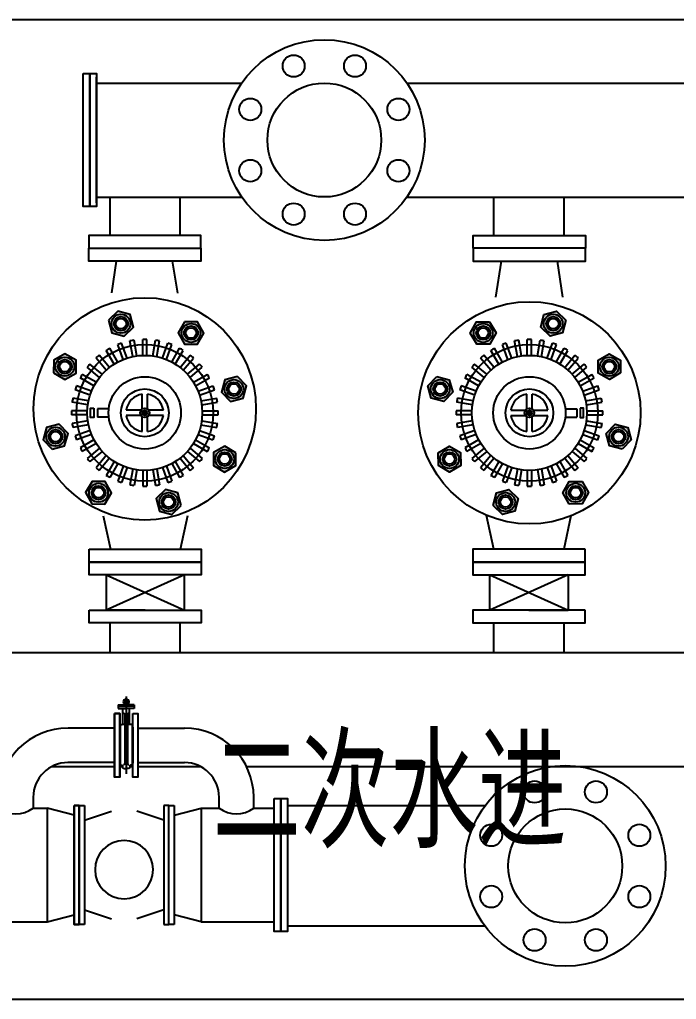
# Model space of a CAD drawing. Header units: millimetres. Extents: x -68052 to -33486, y 712065 to 715598.
# Drawn here: x -35225.3 to -34891.4, y 713623.5 to 714121.7 of the extents above; entities that cross this region are included whole.
import ezdxf

# ---------------------------------------------------------------- set-up
doc = ezdxf.new("R2010")
doc.units = ezdxf.units.MM
doc.header["$LTSCALE"] = 1000
doc.layers.add('__水系统-制冷机房水管', color=2, linetype='CONTINUOUS')
doc.layers.add('！！！风系统-空调风管', color=4, linetype='CONTINUOUS')
doc.styles.add('样式 1', font='cai_romans.shx', dxfattribs={"width": 0.8, "height": 600, "bigfont": 'hztxt.shx'})

# ---------------------------------------------------------------- blocks, each defined once
blk = doc.blocks.new('wwe')
at = {"layer": '！！！风系统-空调风管'}
h = blk.add_hatch(color=4, dxfattribs=at)
h.paths.add_polyline_path([(-35383.89, 713590.67), (-35380.61, 713577.93), (-35367.93, 713574.4), (-35358.53, 713583.61), (-35361.82, 713596.36), (-35374.5, 713599.89)])
edge = h.paths.add_edge_path(flags=16)
edge.add_arc((-35371.21, 713587.14), 9.58, 0, 360)
h = blk.add_hatch(color=4, dxfattribs=at)
h.paths.add_polyline_path([(-34919.02, 713590.67), (-34922.3, 713577.93), (-34934.98, 713574.4), (-34944.38, 713583.61), (-34941.09, 713596.36), (-34928.42, 713599.89)])
edge = h.paths.add_edge_path(flags=16)
edge.add_arc((-34931.7, 713587.14), 9.58, 0, 360)
h = blk.add_hatch(color=4, dxfattribs=at)
edge = h.paths.add_edge_path(flags=17)
edge.add_arc((-35371.21, 713587.14), 5.31, 0, 360)
edge = h.paths.add_edge_path()
edge.add_arc((-35371.21, 713587.14), 7.16, 0, 360)
h = blk.add_hatch(color=4, dxfattribs=at)
edge = h.paths.add_edge_path(flags=17)
edge.add_arc((-34931.7, 713587.14), 5.31, 0, 360)
edge = h.paths.add_edge_path()
edge.add_arc((-34931.7, 713587.14), 7.16, 0, 360)
h = blk.add_hatch(color=4, dxfattribs=at)
h.paths.add_polyline_path([(-35306.46, 713589.16), (-35313.15, 713577.83), (-35306.68, 713566.37), (-35293.52, 713566.24), (-35286.83, 713577.57), (-35293.3, 713589.03)])
edge = h.paths.add_edge_path(flags=16)
edge.add_arc((-35299.99, 713577.7), 9.58, 0, 360)
h = blk.add_hatch(color=4, dxfattribs=at)
h.paths.add_polyline_path([(-35306.46, 713589.16), (-35313.15, 713577.83), (-35306.68, 713566.37), (-35293.52, 713566.24), (-35286.83, 713577.57), (-35293.3, 713589.03)])
edge = h.paths.add_edge_path(flags=16)
edge.add_arc((-35299.99, 713577.7), 9.58, 0, 360)
h = blk.add_hatch(color=4, dxfattribs=at)
edge = h.paths.add_edge_path(flags=17)
edge.add_arc((-35299.99, 713577.7), 5.31, 0, 360)
edge = h.paths.add_edge_path()
edge.add_arc((-35299.99, 713577.7), 7.16, 0, 360)
h = blk.add_hatch(color=4, dxfattribs=at)
edge = h.paths.add_edge_path(flags=17)
edge.add_arc((-35299.99, 713577.7), 5.31, 0, 360)
edge = h.paths.add_edge_path()
edge.add_arc((-35299.99, 713577.7), 7.16, 0, 360)
h = blk.add_hatch(color=4, dxfattribs=at)
h.paths.add_polyline_path([(-34996.45, 713589.16), (-34989.76, 713577.83), (-34996.23, 713566.37), (-35009.39, 713566.24), (-35016.08, 713577.57), (-35009.61, 713589.03)])
edge = h.paths.add_edge_path(flags=16)
edge.add_arc((-35002.92, 713577.7), 9.58, 0, 360)
h = blk.add_hatch(color=4, dxfattribs=at)
h.paths.add_polyline_path([(-34996.45, 713589.16), (-34989.76, 713577.83), (-34996.23, 713566.37), (-35009.39, 713566.24), (-35016.08, 713577.57), (-35009.61, 713589.03)])
edge = h.paths.add_edge_path(flags=16)
edge.add_arc((-35002.92, 713577.7), 9.58, 0, 360)
h = blk.add_hatch(color=4, dxfattribs=at)
edge = h.paths.add_edge_path(flags=17)
edge.add_arc((-35002.92, 713577.7), 5.31, 0, 360)
edge = h.paths.add_edge_path()
edge.add_arc((-35002.92, 713577.7), 7.16, 0, 360)
h = blk.add_hatch(color=4, dxfattribs=at)
edge = h.paths.add_edge_path(flags=17)
edge.add_arc((-35002.92, 713577.7), 5.31, 0, 360)
edge = h.paths.add_edge_path()
edge.add_arc((-35002.92, 713577.7), 7.16, 0, 360)
h = blk.add_hatch(color=4, dxfattribs=at)
h.paths.add_polyline_path([(-35439.71, 713536.99), (-35428.38, 713530.3), (-35416.92, 713536.77), (-35416.79, 713549.93), (-35428.12, 713556.62), (-35439.58, 713550.15)])
edge = h.paths.add_edge_path(flags=16)
edge.add_arc((-35428.25, 713543.46), 9.58, 0, 360)
h = blk.add_hatch(color=4, dxfattribs=at)
edge = h.paths.add_edge_path(flags=17)
edge.add_arc((-35428.25, 713543.46), 5.31, 0, 360)
edge = h.paths.add_edge_path()
edge.add_arc((-35428.25, 713543.46), 7.16, 0, 360)
h = blk.add_hatch(color=4, dxfattribs=at)
h.paths.add_polyline_path([(-34863.2, 713536.99), (-34874.54, 713530.3), (-34885.99, 713536.77), (-34886.12, 713549.93), (-34874.79, 713556.62), (-34863.33, 713550.15)])
edge = h.paths.add_edge_path(flags=16)
edge.add_arc((-34874.66, 713543.46), 9.58, 0, 360)
h = blk.add_hatch(color=4, dxfattribs=at)
edge = h.paths.add_edge_path(flags=17)
edge.add_arc((-34874.66, 713543.46), 5.31, 0, 360)
edge = h.paths.add_edge_path()
edge.add_arc((-34874.66, 713543.46), 7.16, 0, 360)
h = blk.add_hatch(color=4, dxfattribs=at)
h.paths.add_polyline_path([(-35252.78, 713533.34), (-35265.52, 713530.06), (-35269.05, 713517.38), (-35259.84, 713507.98), (-35247.09, 713511.27), (-35243.56, 713523.95)])
edge = h.paths.add_edge_path(flags=16)
edge.add_arc((-35256.31, 713520.66), 9.58, 0, 360)
h = blk.add_hatch(color=4, dxfattribs=at)
h.paths.add_polyline_path([(-35050.13, 713533.34), (-35037.39, 713530.06), (-35033.86, 713517.38), (-35043.08, 713507.98), (-35055.82, 713511.27), (-35059.35, 713523.95)])
edge = h.paths.add_edge_path(flags=16)
edge.add_arc((-35046.61, 713520.66), 9.58, 0, 360)
h = blk.add_hatch(color=4, dxfattribs=at)
edge = h.paths.add_edge_path(flags=17)
edge.add_arc((-35256.31, 713520.66), 5.31, 0, 360)
edge = h.paths.add_edge_path()
edge.add_arc((-35256.31, 713520.66), 7.16, 0, 360)
h = blk.add_hatch(color=4, dxfattribs=at)
edge = h.paths.add_edge_path(flags=17)
edge.add_arc((-35046.61, 713520.66), 5.31, 0, 360)
edge = h.paths.add_edge_path()
edge.add_arc((-35046.61, 713520.66), 7.16, 0, 360)
h = blk.add_hatch(color=4, dxfattribs=at)
edge = h.paths.add_edge_path()
edge.add_arc((-35347, 713496.45), 2.66, 0, 360)
h = blk.add_hatch(color=4, dxfattribs=at)
edge = h.paths.add_edge_path()
edge.add_arc((-34955.91, 713496.45), 2.66, 0, 360)
h = blk.add_hatch(color=4, dxfattribs=at)
h.paths.add_polyline_path([(-35441.22, 713459.56), (-35428.48, 713462.84), (-35424.95, 713475.52), (-35434.16, 713484.92), (-35446.91, 713481.63), (-35450.44, 713468.95)])
edge = h.paths.add_edge_path(flags=16)
edge.add_arc((-35437.69, 713472.24), 9.58, 0, 360)
h = blk.add_hatch(color=4, dxfattribs=at)
h.paths.add_polyline_path([(-34861.69, 713459.56), (-34874.44, 713462.84), (-34877.96, 713475.52), (-34868.75, 713484.92), (-34856, 713481.63), (-34852.48, 713468.95)])
edge = h.paths.add_edge_path(flags=16)
edge.add_arc((-34865.22, 713472.24), 9.58, 0, 360)
h = blk.add_hatch(color=4, dxfattribs=at)
edge = h.paths.add_edge_path(flags=17)
edge.add_arc((-35437.69, 713472.24), 5.31, 0, 360)
edge = h.paths.add_edge_path()
edge.add_arc((-35437.69, 713472.24), 7.16, 0, 360)
h = blk.add_hatch(color=4, dxfattribs=at)
edge = h.paths.add_edge_path(flags=17)
edge.add_arc((-34865.22, 713472.24), 5.31, 0, 360)
edge = h.paths.add_edge_path()
edge.add_arc((-34865.22, 713472.24), 7.16, 0, 360)
h = blk.add_hatch(color=4, dxfattribs=at)
h.paths.add_polyline_path([(-35254.29, 713455.91), (-35265.62, 713462.6), (-35277.08, 713456.13), (-35277.21, 713442.97), (-35265.88, 713436.28), (-35254.42, 713442.75)])
edge = h.paths.add_edge_path(flags=16)
edge.add_arc((-35265.75, 713449.44), 9.58, 0, 360)
h = blk.add_hatch(color=4, dxfattribs=at)
h.paths.add_polyline_path([(-35254.29, 713455.91), (-35265.62, 713462.6), (-35277.08, 713456.13), (-35277.21, 713442.97), (-35265.88, 713436.28), (-35254.42, 713442.75)])
edge = h.paths.add_edge_path(flags=16)
edge.add_arc((-35265.75, 713449.44), 9.58, 0, 360)
h = blk.add_hatch(color=4, dxfattribs=at)
h.paths.add_polyline_path([(-35048.62, 713455.91), (-35037.29, 713462.6), (-35025.83, 713456.13), (-35025.7, 713442.97), (-35037.04, 713436.28), (-35048.5, 713442.75)])
edge = h.paths.add_edge_path(flags=16)
edge.add_arc((-35037.16, 713449.44), 9.58, 0, 360)
h = blk.add_hatch(color=4, dxfattribs=at)
h.paths.add_polyline_path([(-35048.62, 713455.91), (-35037.29, 713462.6), (-35025.83, 713456.13), (-35025.7, 713442.97), (-35037.04, 713436.28), (-35048.5, 713442.75)])
edge = h.paths.add_edge_path(flags=16)
edge.add_arc((-35037.16, 713449.44), 9.58, 0, 360)
h = blk.add_hatch(color=4, dxfattribs=at)
edge = h.paths.add_edge_path(flags=17)
edge.add_arc((-35265.75, 713449.44), 5.31, 0, 360)
edge = h.paths.add_edge_path()
edge.add_arc((-35265.75, 713449.44), 7.16, 0, 360)
h = blk.add_hatch(color=4, dxfattribs=at)
edge = h.paths.add_edge_path(flags=17)
edge.add_arc((-35265.75, 713449.44), 5.31, 0, 360)
edge = h.paths.add_edge_path()
edge.add_arc((-35265.75, 713449.44), 7.16, 0, 360)
h = blk.add_hatch(color=4, dxfattribs=at)
edge = h.paths.add_edge_path(flags=17)
edge.add_arc((-35037.16, 713449.44), 5.31, 0, 360)
edge = h.paths.add_edge_path()
edge.add_arc((-35037.16, 713449.44), 7.16, 0, 360)
h = blk.add_hatch(color=4, dxfattribs=at)
edge = h.paths.add_edge_path(flags=17)
edge.add_arc((-35037.16, 713449.44), 5.31, 0, 360)
edge = h.paths.add_edge_path()
edge.add_arc((-35037.16, 713449.44), 7.16, 0, 360)
h = blk.add_hatch(color=4, dxfattribs=at)
h.paths.add_polyline_path([(-35387.54, 713403.74), (-35380.85, 713415.07), (-35387.32, 713426.53), (-35400.48, 713426.66), (-35407.17, 713415.33), (-35400.7, 713403.87)])
edge = h.paths.add_edge_path(flags=16)
edge.add_arc((-35394.01, 713415.2), 9.58, 0, 360)
h = blk.add_hatch(color=4, dxfattribs=at)
edge = h.paths.add_edge_path(flags=17)
edge.add_arc((-35394.01, 713415.2), 5.31, 0, 360)
edge = h.paths.add_edge_path()
edge.add_arc((-35394.01, 713415.2), 7.16, 0, 360)
h = blk.add_hatch(color=4, dxfattribs=at)
h.paths.add_polyline_path([(-34915.37, 713403.74), (-34922.06, 713415.07), (-34915.59, 713426.53), (-34902.43, 713426.66), (-34895.74, 713415.33), (-34902.21, 713403.87)])
edge = h.paths.add_edge_path(flags=16)
edge.add_arc((-34908.9, 713415.2), 9.58, 0, 360)
h = blk.add_hatch(color=4, dxfattribs=at)
edge = h.paths.add_edge_path(flags=17)
edge.add_arc((-34908.9, 713415.2), 5.31, 0, 360)
edge = h.paths.add_edge_path()
edge.add_arc((-34908.9, 713415.2), 7.16, 0, 360)
h = blk.add_hatch(color=4, dxfattribs=at)
h.paths.add_polyline_path([(-35310.11, 713402.23), (-35313.39, 713414.97), (-35326.07, 713418.5), (-35335.47, 713409.28), (-35332.18, 713396.54), (-35319.5, 713393.01)])
edge = h.paths.add_edge_path(flags=16)
edge.add_arc((-35322.79, 713405.76), 9.58, 0, 360)
h = blk.add_hatch(color=4, dxfattribs=at)
edge = h.paths.add_edge_path(flags=17)
edge.add_arc((-35322.79, 713405.76), 5.31, 0, 360)
edge = h.paths.add_edge_path()
edge.add_arc((-35322.79, 713405.76), 7.16, 0, 360)
h = blk.add_hatch(color=4, dxfattribs=at)
h.paths.add_polyline_path([(-34992.8, 713402.23), (-34989.52, 713414.97), (-34976.84, 713418.5), (-34967.45, 713409.28), (-34970.73, 713396.54), (-34983.41, 713393.01)])
edge = h.paths.add_edge_path(flags=16)
edge.add_arc((-34980.12, 713405.76), 9.58, 0, 360)
h = blk.add_hatch(color=4, dxfattribs=at)
edge = h.paths.add_edge_path(flags=17)
edge.add_arc((-34980.12, 713405.76), 5.31, 0, 360)
edge = h.paths.add_edge_path()
edge.add_arc((-34980.12, 713405.76), 7.16, 0, 360)
at = {"layer": '！！！风系统-空调风管', "color": 4}
for p, q in [((-35396.12, 713709.99), (-35396.12, 713837.79)), ((-35396.12, 713831.83), (-35248.38, 713831.83)), ((-35329.83, 713831.83), (-35248.38, 713831.83)), ((-35080.48, 713831.83), (-34482.6, 713831.83)), ((-35396.12, 713715.95), (-35248.41, 713715.95)), ((-35382.18, 713676.88), (-35382.18, 713715.95)), ((-35310.93, 713676.88), (-35310.93, 713715.95)), ((-35080.44, 713715.95), (-34482.6, 713715.95)), ((-35080.44, 713715.95), (-34498.82, 713715.95)), ((-34991.98, 713676.88), (-34991.98, 713715.95)), ((-34920.73, 713676.88), (-34920.73, 713715.95)), ((-35380.5, 713618.34), (-35375.62, 713650.82)), ((-35313.42, 713618.31), (-35318.72, 713650.82)), ((-34990.19, 713614.05), (-34984.19, 713650.82)), ((-34921.78, 713614.1), (-34927.3, 713650.82)), ((-35355.05, 713554.35), (-35357.86, 713570.29)), ((-35349.13, 713554.87), (-35349.13, 713571.05)), ((-35344.87, 713554.87), (-35344.87, 713571.05)), ((-35338.95, 713554.35), (-35336.14, 713570.29)), ((-34963.96, 713554.35), (-34966.77, 713570.29)), ((-34958.04, 713554.87), (-34958.04, 713571.05)), ((-34953.79, 713554.87), (-34953.79, 713571.05)), ((-34947.86, 713554.35), (-34945.05, 713570.29)), ((-35374.37, 713548.1), (-35382.46, 713562.12)), ((-35368.98, 713550.62), (-35374.51, 713565.82)), ((-35364.98, 713552.07), (-35370.52, 713567.28)), ((-35359.24, 713553.61), (-35362.05, 713569.55)), ((-35334.76, 713553.61), (-35331.95, 713569.55)), ((-35329.02, 713552.07), (-35323.48, 713567.28)), ((-35325.02, 713550.62), (-35319.49, 713565.82)), ((-35319.63, 713548.1), (-35311.54, 713562.12)), ((-34983.28, 713548.1), (-34991.37, 713562.12)), ((-34977.89, 713550.62), (-34983.43, 713565.82)), ((-34973.89, 713552.07), (-34979.43, 713567.28)), ((-34968.15, 713553.61), (-34970.96, 713569.55)), ((-34943.67, 713553.61), (-34940.86, 713569.55)), ((-34937.93, 713552.07), (-34932.4, 713567.28)), ((-34933.93, 713550.62), (-34928.4, 713565.82)), ((-34928.55, 713548.1), (-34920.45, 713562.12)), ((-35386.18, 713539.83), (-35396.58, 713552.23)), ((-35382.92, 713542.57), (-35393.32, 713554.96)), ((-35378.05, 713545.98), (-35386.14, 713559.99)), ((-35315.95, 713545.98), (-35307.86, 713559.99)), ((-35311.08, 713542.57), (-35300.68, 713554.96)), ((-35307.82, 713539.83), (-35297.42, 713552.23)), ((-34995.09, 713539.83), (-35005.49, 713552.23)), ((-34991.83, 713542.57), (-35002.23, 713554.96)), ((-34986.96, 713545.98), (-34995.05, 713559.99)), ((-34924.86, 713545.98), (-34916.77, 713559.99)), ((-34919.99, 713542.57), (-34909.59, 713554.96)), ((-34916.73, 713539.83), (-34906.33, 713552.23)), ((-35393.12, 713532.37), (-35405.51, 713542.77)), ((-35390.38, 713535.63), (-35402.78, 713546.03)), ((-35303.62, 713535.63), (-35291.22, 713546.03)), ((-35300.88, 713532.37), (-35288.49, 713542.77)), ((-35002.03, 713532.37), (-35014.43, 713542.77)), ((-34999.29, 713535.63), (-35011.69, 713546.03)), ((-34912.53, 713535.63), (-34900.13, 713546.03)), ((-34909.8, 713532.37), (-34897.4, 713542.77)), ((-35398.65, 713523.82), (-35412.67, 713531.91)), ((-35396.53, 713527.5), (-35410.54, 713535.59)), ((-35297.47, 713527.5), (-35283.46, 713535.59)), ((-35295.35, 713523.82), (-35281.33, 713531.91)), ((-35007.57, 713523.82), (-35021.58, 713531.91)), ((-35005.44, 713527.5), (-35019.45, 713535.59)), ((-34906.39, 713527.5), (-34892.37, 713535.59)), ((-34904.26, 713523.82), (-34890.24, 713531.91)), ((-35401.17, 713518.43), (-35416.37, 713523.96)), ((-35292.83, 713518.43), (-35277.63, 713523.96)), ((-35010.08, 713518.43), (-35025.29, 713523.96)), ((-34901.75, 713518.43), (-34886.54, 713523.96)), ((-35404.16, 713508.69), (-35420.1, 713511.5)), ((-35402.62, 713514.43), (-35417.83, 713519.97)), ((-35349.66, 713500.49), (-35349.66, 713515.34)), ((-35344.34, 713500.49), (-35344.34, 713515.34)), ((-35291.38, 713514.43), (-35276.17, 713519.97)), ((-35289.84, 713508.69), (-35273.9, 713511.5)), ((-35013.07, 713508.69), (-35029.01, 713511.5)), ((-35011.53, 713514.43), (-35026.74, 713519.97)), ((-34958.57, 713500.49), (-34958.57, 713515.34)), ((-34953.25, 713500.49), (-34953.25, 713515.34)), ((-34900.29, 713514.43), (-34885.08, 713519.97)), ((-34898.75, 713508.69), (-34882.81, 713511.5)), ((-35404.9, 713504.5), (-35420.84, 713507.31)), ((-35383.19, 713500.7), (-35395.18, 713500.7)), ((-35395.18, 713500.7), (-35395.18, 713492.2)), ((-35289.1, 713504.5), (-35273.16, 713507.31)), ((-35013.81, 713504.5), (-35029.75, 713507.31)), ((-34919.72, 713500.7), (-34907.73, 713500.7)), ((-34907.73, 713500.7), (-34907.73, 713492.2)), ((-34898.01, 713504.5), (-34882.08, 713507.31)), ((-35405.42, 713498.58), (-35421.6, 713498.58)), ((-35405.42, 713494.32), (-35421.6, 713494.32)), ((-35383.21, 713492.2), (-35395.18, 713492.2)), ((-35351.04, 713499.11), (-35365.89, 713499.11)), ((-35351.04, 713493.79), (-35365.89, 713493.79)), ((-35349.66, 713477.56), (-35349.66, 713492.41)), ((-35347, 713496.45), (-35347, 713496.45)), ((-35347, 713496.45), (-35347, 713496.45)), ((-35344.34, 713477.56), (-35344.34, 713492.41)), ((-35328.11, 713499.11), (-35342.96, 713499.11)), ((-35328.11, 713493.79), (-35342.96, 713493.79)), ((-35288.58, 713498.58), (-35272.4, 713498.58)), ((-35288.58, 713494.32), (-35272.4, 713494.32)), ((-35014.33, 713498.58), (-35030.51, 713498.58)), ((-35014.33, 713494.32), (-35030.51, 713494.32)), ((-34974.8, 713499.11), (-34959.95, 713499.11)), ((-34974.8, 713493.79), (-34959.95, 713493.79)), ((-34958.57, 713477.56), (-34958.57, 713492.41)), ((-34955.91, 713496.45), (-34955.91, 713496.45)), ((-34955.91, 713496.45), (-34955.91, 713496.45)), ((-34953.25, 713477.56), (-34953.25, 713492.41)), ((-34951.87, 713499.11), (-34937.03, 713499.11)), ((-34951.87, 713493.79), (-34937.03, 713493.79)), ((-34919.7, 713492.2), (-34907.73, 713492.2)), ((-34897.5, 713498.58), (-34881.31, 713498.58)), ((-34897.5, 713494.32), (-34881.31, 713494.32)), ((-35404.9, 713488.4), (-35420.84, 713485.59)), ((-35404.16, 713484.21), (-35420.1, 713481.4)), ((-35289.84, 713484.21), (-35273.9, 713481.4)), ((-35289.1, 713488.4), (-35273.16, 713485.59)), ((-35013.81, 713488.4), (-35029.75, 713485.59)), ((-35013.07, 713484.21), (-35029.01, 713481.4)), ((-34898.75, 713484.21), (-34882.81, 713481.4)), ((-34898.01, 713488.4), (-34882.08, 713485.59)), ((-35402.62, 713478.47), (-35417.83, 713472.93)), ((-35401.17, 713474.47), (-35416.37, 713468.94)), ((-35292.83, 713474.47), (-35277.63, 713468.94)), ((-35291.38, 713478.47), (-35276.17, 713472.93)), ((-35011.53, 713478.47), (-35026.74, 713472.93)), ((-35010.08, 713474.47), (-35025.29, 713468.94)), ((-34901.75, 713474.47), (-34886.54, 713468.94)), ((-34900.29, 713478.47), (-34885.08, 713472.93)), ((-35398.65, 713469.08), (-35412.67, 713460.99)), ((-35396.53, 713465.4), (-35410.54, 713457.31)), ((-35393.12, 713460.53), (-35405.51, 713450.13)), ((-35300.88, 713460.53), (-35288.49, 713450.13)), ((-35297.47, 713465.4), (-35283.46, 713457.31)), ((-35295.35, 713469.08), (-35281.33, 713460.99)), ((-35007.57, 713469.08), (-35021.58, 713460.99)), ((-35005.44, 713465.4), (-35019.45, 713457.31)), ((-35002.03, 713460.53), (-35014.43, 713450.13)), ((-34909.8, 713460.53), (-34897.4, 713450.13)), ((-34906.39, 713465.4), (-34892.37, 713457.31)), ((-34904.26, 713469.08), (-34890.24, 713460.99)), ((-35390.38, 713457.27), (-35402.78, 713446.87)), ((-35386.18, 713453.07), (-35396.58, 713440.67)), ((-35307.82, 713453.07), (-35297.42, 713440.67)), ((-35303.62, 713457.27), (-35291.22, 713446.87)), ((-34999.29, 713457.27), (-35011.69, 713446.87)), ((-34995.09, 713453.07), (-35005.49, 713440.67)), ((-34916.73, 713453.07), (-34906.33, 713440.67)), ((-34912.53, 713457.27), (-34900.13, 713446.87)), ((-35382.92, 713450.33), (-35393.32, 713437.94)), ((-35378.05, 713446.92), (-35386.14, 713432.91)), ((-35374.37, 713444.8), (-35382.46, 713430.78)), ((-35368.98, 713442.28), (-35374.51, 713427.08)), ((-35364.98, 713440.83), (-35370.52, 713425.62)), ((-35329.02, 713440.83), (-35323.48, 713425.62)), ((-35325.02, 713442.28), (-35319.49, 713427.08)), ((-35319.63, 713444.8), (-35311.54, 713430.78)), ((-35315.95, 713446.92), (-35307.86, 713432.91)), ((-35311.08, 713450.33), (-35300.68, 713437.94)), ((-34991.83, 713450.33), (-35002.23, 713437.94)), ((-34986.96, 713446.92), (-34995.05, 713432.91)), ((-34983.28, 713444.8), (-34991.37, 713430.78)), ((-34977.89, 713442.28), (-34983.43, 713427.08)), ((-34973.89, 713440.83), (-34979.43, 713425.62)), ((-34937.93, 713440.83), (-34932.4, 713425.62)), ((-34933.93, 713442.28), (-34928.4, 713427.08)), ((-34928.55, 713444.8), (-34920.45, 713430.78)), ((-34924.86, 713446.92), (-34916.77, 713432.91)), ((-34919.99, 713450.33), (-34909.59, 713437.94)), ((-35359.24, 713439.29), (-35362.05, 713423.35)), ((-35355.05, 713438.55), (-35357.86, 713422.61)), ((-35349.13, 713438.03), (-35349.13, 713421.85)), ((-35344.87, 713438.03), (-35344.87, 713421.85)), ((-35338.95, 713438.55), (-35336.14, 713422.61)), ((-35334.76, 713439.29), (-35331.95, 713423.35)), ((-34968.15, 713439.29), (-34970.96, 713423.35)), ((-34963.96, 713438.55), (-34966.77, 713422.61)), ((-34958.04, 713438.03), (-34958.04, 713421.85)), ((-34953.79, 713438.03), (-34953.79, 713421.85)), ((-34947.86, 713438.55), (-34945.05, 713422.61)), ((-34943.67, 713439.29), (-34940.86, 713423.35)), ((-35389.15, 713391.58), (-35381.88, 713357.73)), ((-35310.69, 713357.73), (-35303.37, 713392.19)), ((-34992.23, 713357.73), (-34999.55, 713392.19)), ((-34913.76, 713391.58), (-34921.03, 713357.73)), ((-35386.37, 713331.68), (-35306.75, 713295.95)), ((-35306.75, 713331.68), (-35386.37, 713295.95)), ((-35306.75, 713331.68), (-35346.56, 713331.68)), ((-34916.55, 713331.68), (-34996.17, 713295.95)), ((-34996.17, 713331.68), (-34916.55, 713295.95)), ((-34996.17, 713331.68), (-34956.36, 713331.68)), ((-35346.56, 713295.95), (-35386.37, 713295.95)), ((-34956.36, 713295.95), (-34916.55, 713295.95)), ((-35382.18, 713252.78), (-35382.18, 713282.92)), ((-35310.93, 713252.78), (-35310.93, 713282.92)), ((-34991.98, 713252.78), (-34991.98, 713282.92)), ((-34920.73, 713252.78), (-34920.73, 713282.92)), ((-35618.92, 713252.78), (-34481.29, 713252.78)), ((-35365.89, 713207.9), (-35365.89, 713129.41)), ((-35373.97, 713199.68), (-35365.89, 713199.68)), ((-35373.97, 713199.68), (-35373.97, 713195.92)), ((-35373.97, 713198.27), (-35365.89, 713198.27)), ((-35373.97, 713195.92), (-35365.89, 713195.92)), ((-35369.41, 713180.26), (-35369.41, 713195.92)), ((-35357.81, 713199.68), (-35365.89, 713199.68)), ((-35357.81, 713198.27), (-35365.89, 713198.27)), ((-35357.81, 713195.92), (-35365.89, 713195.92)), ((-35362.36, 713180.26), (-35362.36, 713195.92)), ((-35357.81, 713199.68), (-35357.81, 713195.92)), ((-35372.47, 713190.83), (-35377.78, 713190.83)), ((-35377.78, 713190.83), (-35377.78, 713125.96)), ((-35377.78, 713185.97), (-35377.78, 713130.82)), ((-35372.47, 713125.96), (-35372.47, 713190.83)), ((-35372.47, 713143.3), (-35372.47, 713184.97)), ((-35367.22, 713189.79), (-35367.22, 713139.82)), ((-35364.56, 713189.79), (-35364.56, 713139.82)), ((-35377.78, 713175.97), (-35425.04, 713175.97)), ((-35372.47, 713176.73), (-35372.47, 713140.06)), ((-35372.47, 713176.73), (-35371.99, 713176.73)), ((-35372, 713179.55), (-35372, 713138.08)), ((-35372, 713179.55), (-35370.12, 713179.55)), ((-35368.44, 713179.55), (-35370.12, 713179.55)), ((-35361.66, 713179.55), (-35363.38, 713179.55)), ((-35359.77, 713179.55), (-35361.66, 713179.55)), ((-35359.77, 713179.55), (-35359.77, 713138.08)), ((-35359.77, 713176.73), (-35359.3, 713176.73)), ((-35359.3, 713176.73), (-35359.3, 713140.06)), ((-35353.99, 713175.97), (-35306.74, 713175.97)), ((-35441.31, 713136.9), (-35377.78, 713136.9)), ((-35377.78, 713140.83), (-35425.14, 713140.83)), ((-35372.47, 713140.06), (-35372, 713140.06)), ((-35372.47, 713136.9), (-35369.58, 713136.9)), ((-35372, 713138.08), (-35370.28, 713138.08)), ((-35369.58, 713137.37), (-35369.58, 713136.3)), ((-35368.17, 713134.89), (-35365.89, 713134.89)), ((-35363.61, 713134.89), (-35365.89, 713134.89)), ((-35362.2, 713137.37), (-35362.2, 713136.3)), ((-35362.2, 713136.9), (-35359.3, 713136.9)), ((-35359.77, 713138.08), (-35361.49, 713138.08)), ((-35359.3, 713140.06), (-35359.77, 713140.06)), ((-35353.99, 713140.83), (-35306.63, 713140.83)), ((-35353.99, 713136.9), (-35290.47, 713136.9)), ((-35243.63, 713136.9), (-34481.29, 713136.9)), ((-35460.39, 713105.58), (-35460.39, 713094.6)), ((-35271.38, 713094.6), (-35271.38, 713105.58)), ((-35236.24, 713094.6), (-35236.24, 713105.47)), ((-35460.39, 713094.6), (-35446.34, 713094.6)), ((-35418.88, 713087.41), (-35446.34, 713094.6)), ((-35446.34, 713094.6), (-35446.34, 712978.73)), ((-35413.57, 713097.23), (-35418.88, 713097.23)), ((-35418.88, 713097.23), (-35418.88, 712976.1)), ((-35418.88, 713092.36), (-35418.88, 712980.97)), ((-35413.57, 713097.23), (-35408.25, 713097.23)), ((-35413.57, 712976.1), (-35413.57, 713097.23)), ((-35408.25, 713097.23), (-35408.25, 712976.1)), ((-35322.44, 713097.23), (-35327.76, 713097.23)), ((-35327.76, 713097.23), (-35327.76, 712976.1)), ((-35322.44, 713097.23), (-35317.12, 713097.23)), ((-35322.44, 712976.1), (-35322.44, 713097.23)), ((-35317.12, 713097.23), (-35317.12, 712976.1)), ((-35317.12, 713087.41), (-35289.67, 713094.6)), ((-35289.67, 713094.6), (-35289.67, 712978.73)), ((-35289.67, 713094.6), (-35271.38, 713094.6)), ((-35236.24, 713094.6), (-35215.29, 713094.6)), ((-35001.13, 713096.82), (-35201.79, 713096.82)), ((-35418.88, 713087.41), (-35418.88, 712985.92)), ((-35413.57, 712993.45), (-35413.57, 713091.37)), ((-35408.25, 713082.36), (-35380.92, 713091.42)), ((-35327.76, 713082.36), (-35355.09, 713091.42)), ((-35322.44, 712981.96), (-35322.44, 713091.37)), ((-35317.12, 713087.41), (-35317.12, 712985.92)), ((-35317.12, 713085.75), (-35317.12, 712987.58)), ((-35317.12, 713079.88), (-35317.12, 712993.45)), ((-35446.34, 712978.73), (-35418.88, 712985.92)), ((-35408.25, 712990.97), (-35380.92, 712981.91)), ((-35327.76, 712990.97), (-35355.09, 712981.91)), ((-35289.67, 712978.73), (-35317.12, 712985.92)), ((-36127.15, 712978.73), (-35446.34, 712978.73)), ((-35418.88, 712976.1), (-35413.57, 712976.1)), ((-35408.25, 712976.1), (-35413.57, 712976.1)), ((-35327.76, 712976.1), (-35322.44, 712976.1)), ((-35317.12, 712976.1), (-35322.44, 712976.1)), ((-35289.67, 712978.73), (-35215.29, 712978.73)), ((-35001.11, 712974.56), (-35201.79, 712974.56))]:
    blk.add_line(p, q, dxfattribs=at)
at = {"layer": '！！！风系统-空调风管', "color": 4, "ltscale": 0.005}
blk.add_lwpolyline([(-36292.08, 712899.98), (-36292.08, 713896.36), (-34377.43, 713896.36), (-34377.43, 712899.98)], close=True, dxfattribs=at)
at = {"layer": '！！！风系统-空调风管', "color": 4}
for points in [[(-35409.62, 713841.65), (-35402.87, 713841.65), (-35402.87, 713706.13), (-35409.62, 713706.13)], [(-35402.87, 713841.65), (-35396.12, 713841.65), (-35396.12, 713706.13), (-35402.87, 713706.13)], [(-35403.93, 713663.85), (-35289.93, 713663.85), (-35289.93, 713676.88), (-35403.93, 713676.88)], [(-34898.99, 713663.85), (-35012.99, 713663.85), (-35012.99, 713676.88), (-34898.99, 713676.88)], [(-35403.93, 713663.85), (-35289.93, 713663.85), (-35289.93, 713650.82), (-35403.93, 713650.82)], [(-34898.99, 713663.85), (-35012.99, 713663.85), (-35012.99, 713650.82), (-34898.99, 713650.82)], [(-35383.89, 713590.67), (-35380.61, 713577.93), (-35367.93, 713574.4), (-35358.53, 713583.61), (-35361.82, 713596.36), (-35374.5, 713599.89)], [(-34919.02, 713590.67), (-34922.3, 713577.93), (-34934.98, 713574.4), (-34944.38, 713583.61), (-34941.09, 713596.36), (-34928.42, 713599.89)], [(-35306.46, 713589.16), (-35313.15, 713577.83), (-35306.68, 713566.37), (-35293.52, 713566.24), (-35286.83, 713577.57), (-35293.3, 713589.03)], [(-35306.46, 713589.16), (-35313.15, 713577.83), (-35306.68, 713566.37), (-35293.52, 713566.24), (-35286.83, 713577.57), (-35293.3, 713589.03)], [(-34996.45, 713589.16), (-34989.76, 713577.83), (-34996.23, 713566.37), (-35009.39, 713566.24), (-35016.08, 713577.57), (-35009.61, 713589.03)], [(-34996.45, 713589.16), (-34989.76, 713577.83), (-34996.23, 713566.37), (-35009.39, 713566.24), (-35016.08, 713577.57), (-35009.61, 713589.03)], [(-35439.71, 713536.99), (-35428.38, 713530.3), (-35416.92, 713536.77), (-35416.79, 713549.93), (-35428.12, 713556.62), (-35439.58, 713550.15)], [(-34863.2, 713536.99), (-34874.54, 713530.3), (-34885.99, 713536.77), (-34886.12, 713549.93), (-34874.79, 713556.62), (-34863.33, 713550.15)], [(-35252.78, 713533.34), (-35265.52, 713530.06), (-35269.05, 713517.38), (-35259.84, 713507.98), (-35247.09, 713511.27), (-35243.56, 713523.95)], [(-35050.13, 713533.34), (-35037.39, 713530.06), (-35033.86, 713517.38), (-35043.08, 713507.98), (-35055.82, 713511.27), (-35059.35, 713523.95)], [(-35398.72, 713501.08), (-35398.72, 713491.83), (-35402.09, 713491.83), (-35402.09, 713501.08)], [(-34904.2, 713501.08), (-34904.2, 713491.83), (-34900.83, 713491.83), (-34900.83, 713501.08)], [(-35441.22, 713459.56), (-35428.48, 713462.84), (-35424.95, 713475.52), (-35434.16, 713484.92), (-35446.91, 713481.63), (-35450.44, 713468.95)], [(-34861.69, 713459.56), (-34874.44, 713462.84), (-34877.96, 713475.52), (-34868.75, 713484.92), (-34856, 713481.63), (-34852.48, 713468.95)], [(-35254.29, 713455.91), (-35265.62, 713462.6), (-35277.08, 713456.13), (-35277.21, 713442.97), (-35265.88, 713436.28), (-35254.42, 713442.75)], [(-35254.29, 713455.91), (-35265.62, 713462.6), (-35277.08, 713456.13), (-35277.21, 713442.97), (-35265.88, 713436.28), (-35254.42, 713442.75)], [(-35048.62, 713455.91), (-35037.29, 713462.6), (-35025.83, 713456.13), (-35025.7, 713442.97), (-35037.04, 713436.28), (-35048.5, 713442.75)], [(-35048.62, 713455.91), (-35037.29, 713462.6), (-35025.83, 713456.13), (-35025.7, 713442.97), (-35037.04, 713436.28), (-35048.5, 713442.75)], [(-35387.54, 713403.74), (-35380.85, 713415.07), (-35387.32, 713426.53), (-35400.48, 713426.66), (-35407.17, 713415.33), (-35400.7, 713403.87)], [(-34915.37, 713403.74), (-34922.06, 713415.07), (-34915.59, 713426.53), (-34902.43, 713426.66), (-34895.74, 713415.33), (-34902.21, 713403.87)], [(-35310.11, 713402.23), (-35313.39, 713414.97), (-35326.07, 713418.5), (-35335.47, 713409.28), (-35332.18, 713396.54), (-35319.5, 713393.01)], [(-34992.8, 713402.23), (-34989.52, 713414.97), (-34976.84, 713418.5), (-34967.45, 713409.28), (-34970.73, 713396.54), (-34983.41, 713393.01)], [(-35403.56, 713357.73), (-35289.56, 713357.73), (-35289.56, 713344.7), (-35403.56, 713344.7)], [(-34899.36, 713357.73), (-35013.36, 713357.73), (-35013.36, 713344.7), (-34899.36, 713344.7)], [(-35403.56, 713344.7), (-35289.56, 713344.7), (-35289.56, 713331.68), (-35403.56, 713331.68)], [(-34899.36, 713344.7), (-35013.36, 713344.7), (-35013.36, 713331.68), (-34899.36, 713331.68)], [(-35306.75, 713331.68), (-35386.37, 713331.68), (-35386.37, 713295.95), (-35306.75, 713295.95)], [(-34996.17, 713331.68), (-34916.55, 713331.68), (-34916.55, 713295.95), (-34996.17, 713295.95)], [(-35403.56, 713295.95), (-35289.56, 713295.95), (-35289.56, 713282.92), (-35403.56, 713282.92)], [(-34899.36, 713295.95), (-35013.36, 713295.95), (-35013.36, 713282.92), (-34899.36, 713282.92)], [(-35377.78, 713190.83), (-35372.47, 713190.83), (-35372.47, 713125.96), (-35377.78, 713125.96)], [(-35359.3, 713190.83), (-35353.99, 713190.83), (-35353.99, 713125.96), (-35359.3, 713125.96)], [(-35215.29, 713104.42), (-35208.54, 713104.42), (-35208.54, 712968.91), (-35215.29, 712968.91)], [(-35208.54, 713104.42), (-35201.79, 713104.42), (-35201.79, 712968.91), (-35208.54, 712968.91)], [(-35418.88, 713097.23), (-35413.57, 713097.23), (-35413.57, 712976.1), (-35418.88, 712976.1)]]:
    blk.add_lwpolyline(points, close=True, dxfattribs=at)
for centre, radius in [((-35164.43, 713773.87), 102.02), ((-35195.62, 713849.16), 11.17), ((-35133.24, 713849.16), 11.17), ((-35164.43, 713773.87), 57.91), ((-35239.72, 713805.06), 11.17), ((-35089.13, 713805.06), 11.17), ((-35239.72, 713742.68), 11.17), ((-35089.13, 713742.68), 11.17), ((-35195.62, 713698.57), 11.17), ((-35133.24, 713698.57), 11.17), ((-35347, 713500.49), 113.02), ((-34955.91, 713496.45), 113.02), ((-35371.21, 713587.14), 9.58), ((-35371.21, 713587.14), 7.16), ((-35371.21, 713587.14), 5.31), ((-34931.7, 713587.14), 9.58), ((-34931.7, 713587.14), 7.16), ((-34931.7, 713587.14), 5.31), ((-35299.99, 713577.7), 9.58), ((-35299.99, 713577.7), 9.58), ((-35299.99, 713577.7), 7.16), ((-35299.99, 713577.7), 7.16), ((-35299.99, 713577.7), 5.31), ((-35299.99, 713577.7), 5.31), ((-35002.92, 713577.7), 9.58), ((-35002.92, 713577.7), 9.58), ((-35002.92, 713577.7), 7.16), ((-35002.92, 713577.7), 7.16), ((-35002.92, 713577.7), 5.31), ((-35002.92, 713577.7), 5.31), ((-35347, 713496.45), 69.52), ((-34955.91, 713496.45), 69.52), ((-35428.25, 713543.46), 9.58), ((-35428.25, 713543.46), 7.16), ((-35347, 713496.45), 58.46), ((-34955.91, 713496.45), 58.46), ((-34874.66, 713543.46), 9.58), ((-34874.66, 713543.46), 7.16), ((-35428.25, 713543.46), 5.31), ((-34874.66, 713543.46), 5.31), ((-35347, 713496.45), 36.8), ((-35256.31, 713520.66), 9.58), ((-35046.61, 713520.66), 9.58), ((-34955.91, 713496.45), 36.8), ((-35347, 713496.45), 24.3), ((-35347, 713496.45), 24.3), ((-35347, 713496.45), 24.3), ((-35256.31, 713520.66), 7.16), ((-35256.31, 713520.66), 5.31), ((-35046.61, 713520.66), 7.16), ((-35046.61, 713520.66), 5.31), ((-34955.91, 713496.45), 24.3), ((-34955.91, 713496.45), 24.3), ((-34955.91, 713496.45), 24.3), ((-35347, 713496.45), 4.84), ((-34955.91, 713496.45), 4.84), ((-35347, 713496.45), 2.66), ((-35347, 713496.45), 2.66), ((-34955.91, 713496.45), 2.66), ((-34955.91, 713496.45), 2.66), ((-35437.69, 713472.24), 9.58), ((-34865.22, 713472.24), 9.58), ((-35437.69, 713472.24), 7.16), ((-35437.69, 713472.24), 5.31), ((-34865.22, 713472.24), 7.16), ((-34865.22, 713472.24), 5.31), ((-35265.75, 713449.44), 9.58), ((-35265.75, 713449.44), 9.58), ((-35265.75, 713449.44), 7.16), ((-35265.75, 713449.44), 7.16), ((-35265.75, 713449.44), 5.31), ((-35265.75, 713449.44), 5.31), ((-35037.16, 713449.44), 9.58), ((-35037.16, 713449.44), 9.58), ((-35037.16, 713449.44), 7.16), ((-35037.16, 713449.44), 7.16), ((-35037.16, 713449.44), 5.31), ((-35037.16, 713449.44), 5.31), ((-35394.01, 713415.2), 9.58), ((-35394.01, 713415.2), 7.16), ((-35394.01, 713415.2), 5.31), ((-34908.9, 713415.2), 9.58), ((-34908.9, 713415.2), 7.16), ((-34908.9, 713415.2), 5.31), ((-35322.79, 713405.76), 9.58), ((-35322.79, 713405.76), 7.16), ((-35322.79, 713405.76), 5.31), ((-34980.12, 713405.76), 9.58), ((-34980.12, 713405.76), 7.16), ((-34980.12, 713405.76), 5.31), ((-34919.45, 713035.71), 102.02), ((-34950.64, 713111), 11.17), ((-34888.26, 713111), 11.17), ((-34919.45, 713035.71), 57.91), ((-34994.75, 713066.9), 11.17), ((-34844.15, 713066.9), 11.17), ((-34994.75, 713004.52), 11.17), ((-34844.15, 713004.52), 11.17), ((-34950.64, 712960.41), 11.17), ((-34888.26, 712960.41), 11.17)]:
    blk.add_circle(centre, radius, dxfattribs=at)
for centre, radius, start, end in [((-35347, 713496.45), 74.63, 98.36675, 101.63325), ((-35347, 713496.45), 74.63, 88.36675, 91.63325), ((-35347, 713496.45), 74.63, 78.36675, 81.63325), ((-34955.91, 713496.45), 74.63, 98.36675, 101.63325), ((-34955.91, 713496.45), 74.63, 88.36675, 91.63325), ((-34955.91, 713496.45), 74.63, 78.36675, 81.63325), ((-35347, 713496.45), 74.63, 118.36675, 121.63325), ((-35347, 713496.45), 74.63, 108.36675, 111.63325), ((-35347, 713496.45), 74.63, 68.36675, 71.63325), ((-35347, 713496.45), 74.63, 58.36675, 61.63325), ((-34955.91, 713496.45), 74.63, 118.36675, 121.63325), ((-34955.91, 713496.45), 74.63, 108.36675, 111.63325), ((-34955.91, 713496.45), 74.63, 68.36675, 71.63325), ((-34955.91, 713496.45), 74.63, 58.36675, 61.63325), ((-35347, 713496.45), 74.63, 128.36675, 131.63325), ((-35347, 713496.45), 74.63, 48.36675, 51.63325), ((-34955.91, 713496.45), 74.63, 128.36675, 131.63325), ((-34955.91, 713496.45), 74.63, 48.36675, 51.63325), ((-35347, 713496.45), 74.63, 138.36675, 141.63325), ((-35347, 713496.45), 74.63, 38.36675, 41.63325), ((-34955.91, 713496.45), 74.63, 138.36675, 141.63325), ((-34955.91, 713496.45), 74.63, 38.36675, 41.63325), ((-35347, 713496.45), 74.63, 148.36675, 151.63325), ((-35347, 713496.45), 74.63, 28.36675, 31.63325), ((-34955.91, 713496.45), 74.63, 148.36675, 151.63325), ((-34955.91, 713496.45), 74.63, 28.36675, 31.63325), ((-35347, 713496.45), 74.63, 158.36675, 161.63325), ((-35347, 713496.45), 74.63, 18.36675, 21.63325), ((-34955.91, 713496.45), 74.63, 158.36675, 161.63325), ((-34955.91, 713496.45), 74.63, 18.36675, 21.63325), ((-35347, 713496.45), 74.63, 168.36675, 171.63325), ((-35347, 713496.45), 19.07, 98.01408, 171.98592), ((-35347, 713496.45), 19.07, 8.01408, 81.98592), ((-35347, 713496.45), 74.63, 8.36675, 11.63325), ((-34955.91, 713496.45), 74.63, 168.36675, 171.63325), ((-34955.91, 713496.45), 19.07, 98.01408, 171.98592), ((-34955.91, 713496.45), 19.07, 8.01408, 81.98592), ((-34955.91, 713496.45), 74.63, 8.36675, 11.63325), ((-35347, 713496.45), 74.63, 178.36675, 181.63325), ((-35347, 713496.45), 19.07, 188.01408, 261.98592), ((-35347, 713496.45), 19.07, 278.01408, 351.98592), ((-35347, 713496.45), 74.63, 358.36675, 1.63325), ((-34955.91, 713496.45), 74.63, 178.36675, 181.63325), ((-34955.91, 713496.45), 19.07, 188.01408, 261.98592), ((-34955.91, 713496.45), 19.07, 278.01408, 351.98592), ((-34955.91, 713496.45), 74.63, 358.36675, 1.63325), ((-35347, 713496.45), 74.63, 188.36675, 191.63325), ((-35347, 713496.45), 74.63, 348.36675, 351.63325), ((-34955.91, 713496.45), 74.63, 188.36675, 191.63325), ((-34955.91, 713496.45), 74.63, 348.36675, 351.63325), ((-35347, 713496.45), 74.63, 198.36675, 201.63325), ((-35347, 713496.45), 74.63, 338.36675, 341.63325), ((-34955.91, 713496.45), 74.63, 198.36675, 201.63325), ((-34955.91, 713496.45), 74.63, 338.36675, 341.63325), ((-35347, 713496.45), 74.63, 208.36675, 211.63325), ((-35347, 713496.45), 74.63, 328.36675, 331.63325), ((-34955.91, 713496.45), 74.63, 208.36675, 211.63325), ((-34955.91, 713496.45), 74.63, 328.36675, 331.63325), ((-35347, 713496.45), 74.63, 218.36675, 221.63325), ((-35347, 713496.45), 74.63, 228.36675, 231.63325), ((-35347, 713496.45), 74.63, 308.36675, 311.63325), ((-35347, 713496.45), 74.63, 318.36675, 321.63325), ((-34955.91, 713496.45), 74.63, 218.36675, 221.63325), ((-34955.91, 713496.45), 74.63, 228.36675, 231.63325), ((-34955.91, 713496.45), 74.63, 308.36675, 311.63325), ((-34955.91, 713496.45), 74.63, 318.36675, 321.63325), ((-35347, 713496.45), 74.63, 238.36675, 241.63325), ((-35347, 713496.45), 74.63, 298.36675, 301.63325), ((-34955.91, 713496.45), 74.63, 238.36675, 241.63325), ((-34955.91, 713496.45), 74.63, 298.36675, 301.63325), ((-35347, 713496.45), 74.63, 248.36675, 251.63325), ((-35347, 713496.45), 74.63, 258.36675, 261.63325), ((-35347, 713496.45), 74.63, 268.36675, 271.63325), ((-35347, 713496.45), 74.63, 278.36675, 281.63325), ((-35347, 713496.45), 74.63, 288.36675, 291.63325), ((-34955.91, 713496.45), 74.63, 248.36675, 251.63325), ((-34955.91, 713496.45), 74.63, 258.36675, 261.63325), ((-34955.91, 713496.45), 74.63, 268.36675, 271.63325), ((-34955.91, 713496.45), 74.63, 278.36675, 281.63325), ((-34955.91, 713496.45), 74.63, 288.36675, 291.63325), ((-35425.04, 713105.47), 70.5, 90, 180), ((-35306.74, 713105.47), 70.5, 0, 90), ((-35425.14, 713105.58), 35.25, 90, 180), ((-35306.63, 713105.58), 35.25, 0, 90), ((-35477.96, 713117.32), 28.72, 232.28297, 307.71703), ((-35253.81, 713117.32), 28.72, 232.28297, 307.71703)]:
    blk.add_arc(centre, radius, start, end, dxfattribs=at)
at = {"layer": '！！！风系统-空调风管', "color": 4, "extrusion": (0, 0, -1)}
for centre, major_axis, start_param, end_param in [((-35365.89, 713202.5), (2.06, 2.06), 3.926991, 10.210176), ((-35365.89, 713202.5), (1.33, -1.33), 2.356194490191326, 8.639379797370912), ((-35368.63, 713189.79), (0.997, -0.997), 3.926991, 5.497787), ((-35363.15, 713189.79), (0.997, -0.997), 2.356194, 3.926991), ((-35370.12, 713180.26), (0.499, 0.499), 0.785398, 2.356194), ((-35361.66, 713180.26), (0.499, -0.499), 0.785398, 2.356194), ((-35370.28, 713137.37), (0.499, -0.499), 3.926991, 5.497787), ((-35368.17, 713136.3), (0.997, -0.997), 0.785398, 2.356194), ((-35368.63, 713139.82), (0.997, 0.997), 0.785398, 2.356194), ((-35363.15, 713139.82), (0.997, 0.997), 2.356194, 3.926991), ((-35363.61, 713136.3), (0.997, 0.997), 0.785398, 2.356194), ((-35361.49, 713137.37), (0.499, -0.499), 2.356194, 3.926991), ((-35368, 713031.91), (29.6, 0.09), 0.00294, 6.286125)]:
    blk.add_ellipse(centre, major_axis=major_axis, ratio=1, start_param=start_param, end_param=end_param, dxfattribs=at)
at = {"layer": '！！！风系统-空调风管', "color": 4, "style": '样式 1', "width": 0.8}
blk.add_text('二次水进', height=112.5, dxfattribs=at).set_placement((-35278.14, 713054.02))

msp = doc.modelspace()

# ---------------------------------------------------------------- block references
at = {"layer": '__水系统-制冷机房水管', "color": 9, "xscale": 0.5, "yscale": 0.5, "zscale": 0.5}
msp.add_blockref('wwe', (-17488.18, 357173.55), dxfattribs=at)

doc.saveas('drawing.dxf')
